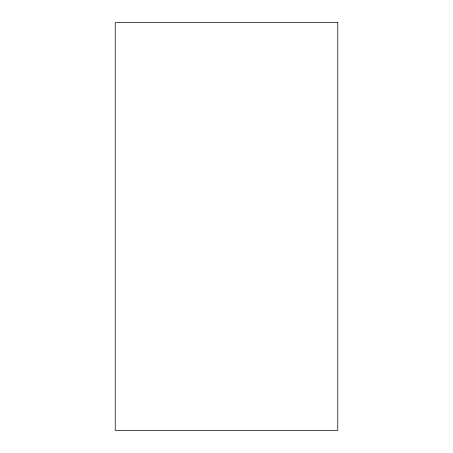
<?xml version="1.0" encoding="UTF-8"?>
<svg xmlns="http://www.w3.org/2000/svg" width="453" height="453" viewBox="0 0 453 453"><rect width="100%" height="100%" fill="white"/><g stroke="black" fill="none" stroke-linecap="round" stroke-linejoin="round"><path stroke-width="0.68" d="M337.779 22.65L115.221 22.65L115.221 430.35L337.779 430.35L337.779 22.65"/></g></svg>
